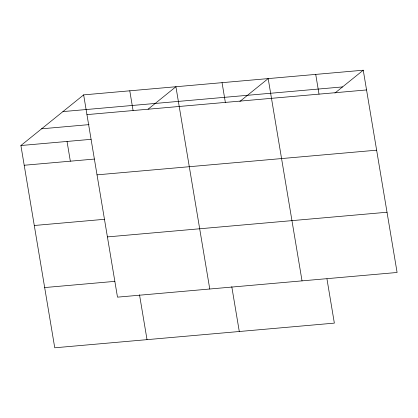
<?xml version="1.0" encoding="UTF-8"?>
<svg xmlns="http://www.w3.org/2000/svg" width="418" height="418" viewBox="0 0 418 418"><rect width="100%" height="100%" fill="white"/><g stroke="black" fill="none" stroke-linecap="round" stroke-linejoin="round"><path stroke-width="0.63" d="M326.954 278.905L334.353 323.119L54.748 347.792L20.9 145.521L83.647 94.881L363.252 70.208L397.1 272.479L117.495 297.151L83.647 94.881M148.097 109.187L175.915 86.735L209.763 289.01M239.859 101.459L268.184 78.594L302.031 280.87M334.928 93.068L363.252 70.208M62.94 111.59L342.546 86.918M86.949 114.616L366.555 89.943M41.607 128.807L89.039 124.621M20.9 145.521L91.077 139.33M24.202 165.256L94.379 159.065M97.028 174.849L376.634 150.182M34.281 225.495L104.458 219.304M107.416 236.912L387.021 212.245M44.669 287.558L114.846 281.366M315.721 74.399L319.023 94.139M222.052 82.665L225.354 102.405M231.781 286.654L239.289 331.511M129.779 90.805L133.081 110.545M139.513 294.795L147.021 339.651M67.037 141.451L70.339 161.186"/></g></svg>
